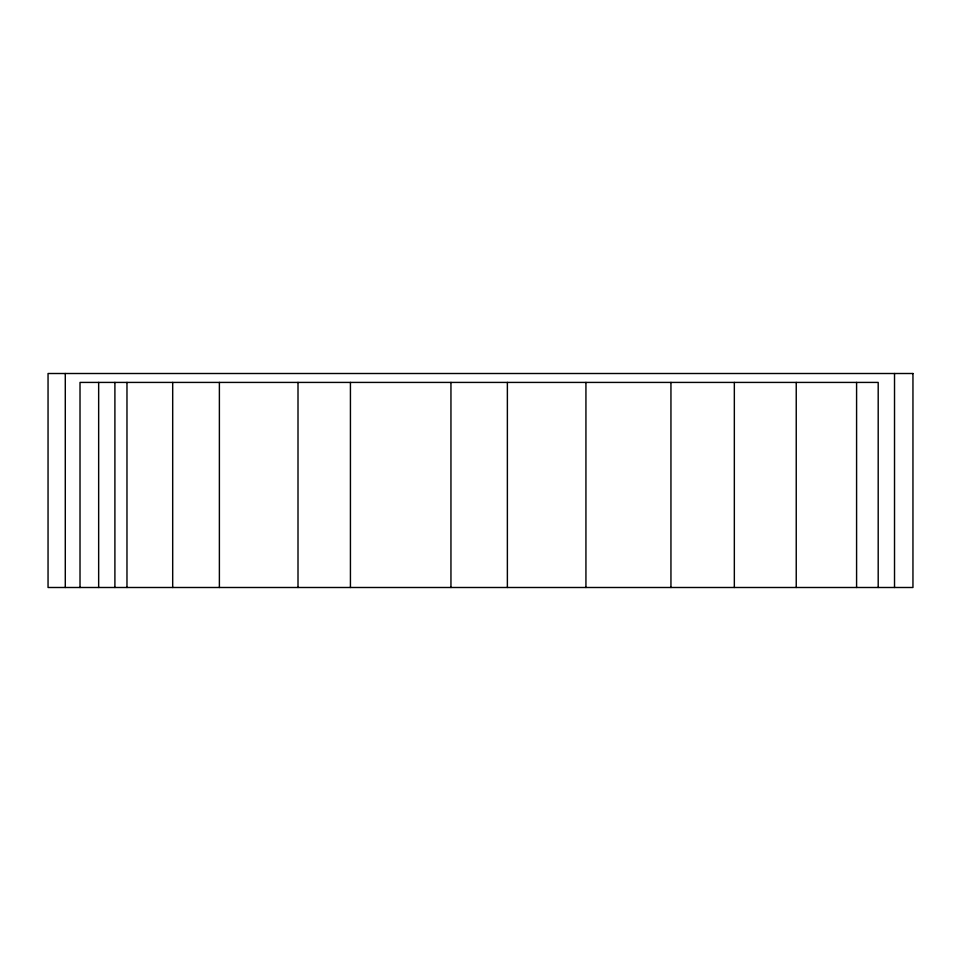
<?xml version="1.0" encoding="UTF-8"?>
<svg xmlns="http://www.w3.org/2000/svg" width="961" height="961" viewBox="0 0 961 961"><rect width="100%" height="100%" fill="white"/><g stroke="black" fill="none" stroke-linecap="round" stroke-linejoin="round"><path stroke-width="1.44" d="M894.523 373.505L894.523 587.495M878.198 587.495L878.198 382.418L80.015 382.418L80.015 587.495M856.587 382.418L856.587 587.495M796.237 382.418L796.237 587.495M734.336 382.418L734.336 587.495M670.946 382.418L670.946 587.495M585.934 382.418L585.934 587.495M507.372 382.418L507.372 587.495M450.949 382.418L450.949 587.495M350.429 382.418L350.429 587.495M298.006 382.418L298.006 587.495M219.384 382.418L219.384 587.495M172.692 382.418L172.692 587.495M126.972 382.418L126.972 587.495M114.9 382.418L114.9 587.495M98.659 382.418L98.659 587.495M65.288 373.505L65.288 587.495M912.95 373.505L48.05 373.505L48.05 587.495L912.95 587.495L912.95 373.505"/></g></svg>
